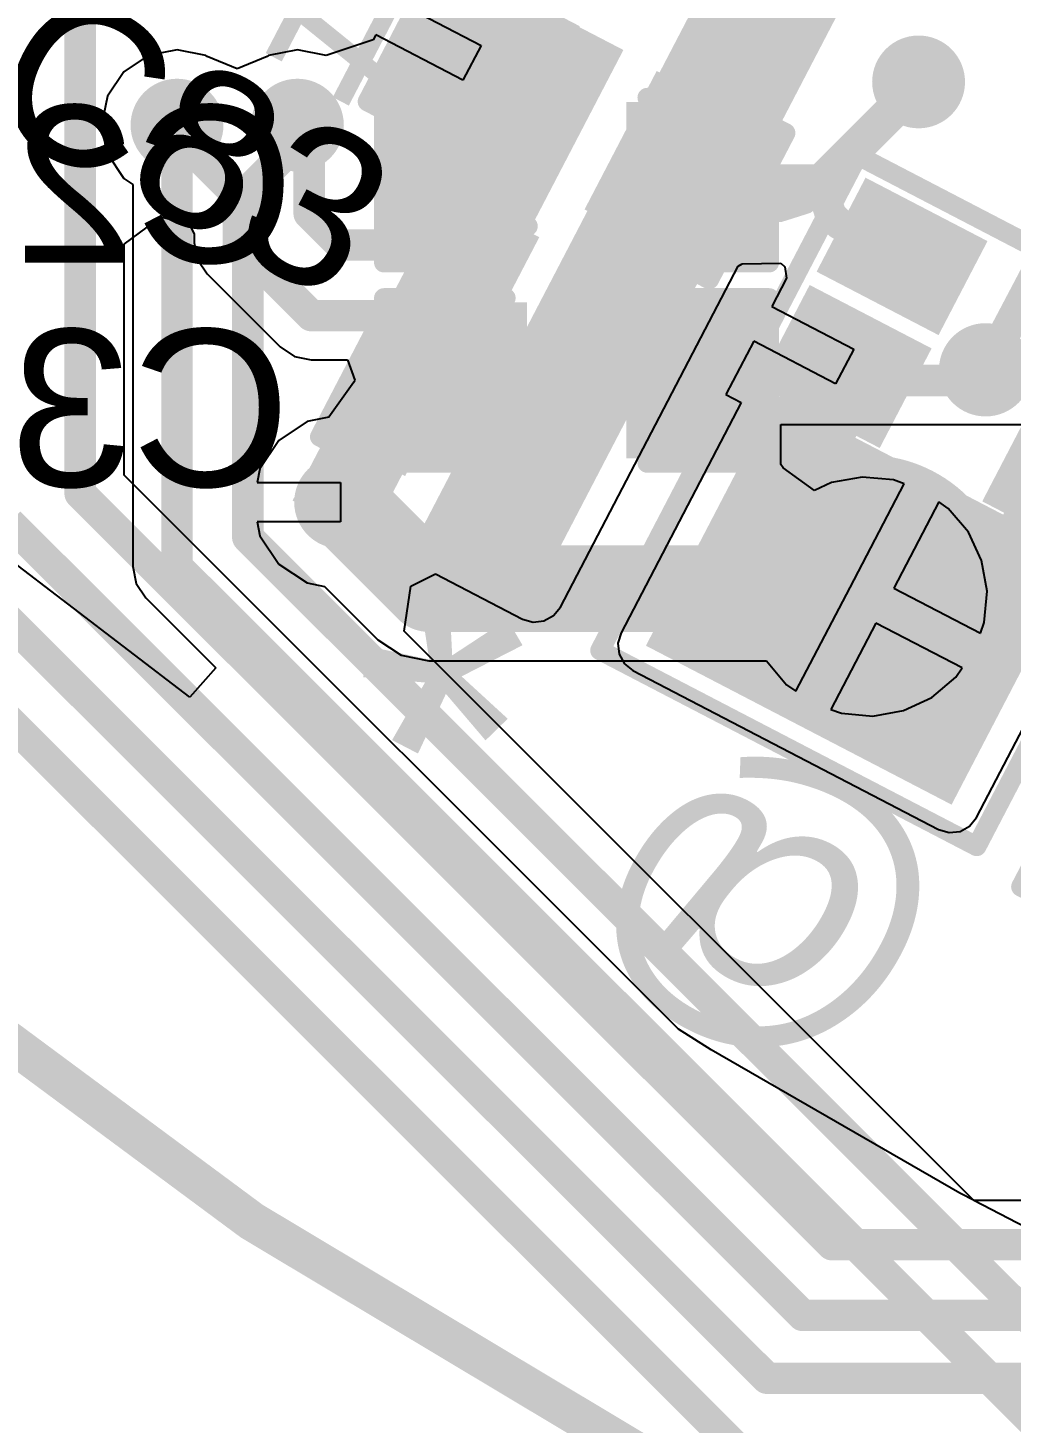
# Model space of a CAD drawing. Header units: millimetres. Extents: x -0.71 to 2.98, y -0.65 to 2.9.
# Drawn here: x 0.1605 to 0.4105, y -0.3974 to -0.0422 of the extents above; entities that cross this region are included whole.
import ezdxf

# ---------------------------------------------------------------- set-up
doc = ezdxf.new("R2010")
doc.units = ezdxf.units.MM
doc.header["$MEASUREMENT"] = 0
for name, color, linetype in [('BottomLayer', 5, 'Continuous'), ('BottomOverlay', 54, 'Continuous'), ('BottomPaste', 16, 'Continuous'), ('BottomSolder', 6, 'Continuous'), ('Mechanical2', 216, 'Continuous'), ('PadHoleLayer', 156, 'Continuous'), ('TopLayer', 1, 'Continuous'), ('TopOverlay', 2, 'Continuous'), ('TopPaste', 8, 'Continuous'), ('TopSolder', 216, 'Continuous'), ('ViaHoleLayer', 16, 'Continuous')]:
    doc.layers.add(name, color=color, linetype=linetype)
doc.styles.add('Arial', font='', dxfattribs={"height": 0.2})
doc.styles.get('Arial').set_extended_font_data('Arial')

# ---------------------------------------------------------------- blocks, each defined once
blk = doc.blocks.new('CAP_0603_9')
at = {"layer": 'TopLayer'}
for points in [[(-0.015, 0.0175), (-0.015, -0.0175), (-0.045, -0.0175), (-0.045, 0.0175)], [(0.045, 0.0175), (0.045, -0.0175), (0.015, -0.0175), (0.015, 0.0175)]]:
    blk.add_hatch(color=1, dxfattribs=at).paths.add_polyline_path(points)
at = {"layer": 'TopPaste'}
for points in [[(-0.015, 0.0175), (-0.015, -0.0175), (-0.045, -0.0175), (-0.045, 0.0175)], [(0.045, 0.0175), (0.045, -0.0175), (0.015, -0.0175), (0.015, 0.0175)]]:
    blk.add_hatch(color=8, dxfattribs=at).paths.add_polyline_path(points)
at = {"layer": 'TopSolder'}
for points in [[(-0.01264, 0.01986), (-0.01264, -0.01986), (-0.04736, -0.01986), (-0.04736, 0.01986)], [(0.04736, 0.01986), (0.04736, -0.01986), (0.01264, -0.01986), (0.01264, 0.01986)]]:
    blk.add_hatch(color=216, dxfattribs=at).paths.add_polyline_path(points)
at = {"layer": 'TopOverlay', "const_width": 0.005}
for points in [[(-0.049, 0.021), (-0.049, -0.021)], [(-0.018, 0.021), (-0.049, 0.021)], [(0.049, 0.021), (0.018, 0.021)], [(0.049, 0.021), (0.049, -0.021)], [(-0.018, -0.021), (-0.049, -0.021)], [(0.049, -0.021), (0.018, -0.021)]]:
    blk.add_lwpolyline(points, dxfattribs=at)
at = {"layer": 'TopOverlay', "const_width": 0.0025}
for points in [[(-0.05025, 0.021, 1), (-0.04775, 0.021, 1)], [(-0.05025, 0.021, 1), (-0.04775, 0.021, 1)], [(-0.01925, 0.021, 1), (-0.01675, 0.021, 1)], [(0.01675, 0.021, 1), (0.01925, 0.021, 1)], [(0.04775, 0.021, 1), (0.05025, 0.021, 1)], [(0.04775, 0.021, 1), (0.05025, 0.021, 1)], [(-0.05025, -0.021, 1), (-0.04775, -0.021, 1)], [(-0.05025, -0.021, 1), (-0.04775, -0.021, 1)], [(-0.01925, -0.021, 1), (-0.01675, -0.021, 1)], [(0.01675, -0.021, 1), (0.01925, -0.021, 1)], [(0.04775, -0.021, 1), (0.05025, -0.021, 1)], [(0.04775, -0.021, 1), (0.05025, -0.021, 1)]]:
    blk.add_lwpolyline(points, format="xyb", close=True, dxfattribs=at)
blk = doc.blocks.new('SPH8878LR5H_1_11')
at = {"layer": 'BottomSolder'}
h = blk.add_hatch(color=6, dxfattribs=at)
edge = h.paths.add_edge_path()
edge.add_arc((0, -0.04043), 0.004, 0, 360)
at = {"layer": 'PadHoleLayer'}
h = blk.add_hatch(color=156, dxfattribs=at)
edge = h.paths.add_edge_path()
edge.add_arc((0, -0.04043), 0.02018, 0, 360)
at = {"layer": 'TopLayer'}
for points in [[(-0.04567, 0.04992), (-0.0187, 0.04992), (-0.0187, 0.03095), (-0.04567, 0.03095)], [(0.0187, 0.04992), (0.04567, 0.04992), (0.04567, 0.03095), (0.0187, 0.03095)], [(-0.04567, 0.01913), (-0.0187, 0.01913), (-0.0187, -0.00146), (-0.04567, -0.00146)], [(0.0187, 0.01913), (0.04567, 0.01913), (0.04567, -0.00146), (0.0187, -0.00146)]]:
    blk.add_hatch(color=1, dxfattribs=at).paths.add_polyline_path(points)
h = blk.add_hatch(color=1, dxfattribs=at)
edge = h.paths.add_edge_path()
edge.add_arc((0, 0.02464), 0.00787, 0, 360)
h = blk.add_hatch(color=1, dxfattribs=at)
edge = h.paths.add_edge_path()
edge.add_arc((0, -0.04043), 0.03199, 0, 360)
at = {"layer": 'TopPaste'}
for points in [[(-0.04567, 0.04992), (-0.0187, 0.04992), (-0.0187, 0.03095), (-0.04567, 0.03095)], [(0.0187, 0.04992), (0.04567, 0.04992), (0.04567, 0.03095), (0.0187, 0.03095)], [(-0.04567, 0.01913), (-0.0187, 0.01913), (-0.0187, -0.00146), (-0.04567, -0.00146)], [(0.0187, 0.01913), (0.04567, 0.01913), (0.04567, -0.00146), (0.0187, -0.00146)]]:
    blk.add_hatch(color=8, dxfattribs=at).paths.add_polyline_path(points)
h = blk.add_hatch(color=8, dxfattribs=at)
edge = h.paths.add_edge_path()
edge.add_arc((0, 0.02464), 0.00787, 0, 360)
at = {"layer": 'TopSolder'}
for points in [[(-0.04967, 0.05392), (-0.0147, 0.05392), (-0.0147, 0.02695), (-0.04967, 0.02695)], [(0.0147, 0.05392), (0.04967, 0.05392), (0.04967, 0.02695), (0.0147, 0.02695)], [(-0.04967, 0.02313), (-0.0147, 0.02313), (-0.0147, -0.00546), (-0.04967, -0.00546)], [(0.0147, 0.02313), (0.04967, 0.02313), (0.04967, -0.00546), (0.0147, -0.00546)]]:
    blk.add_hatch(color=216, dxfattribs=at).paths.add_polyline_path(points)
h = blk.add_hatch(color=216, dxfattribs=at)
edge = h.paths.add_edge_path()
edge.add_arc((0, 0.02464), 0.01187, 0, 360)
h = blk.add_hatch(color=216, dxfattribs=at)
edge = h.paths.add_edge_path()
edge.add_arc((0, -0.04043), 0.03599, 0, 360)
at = {"layer": 'TopOverlay', "const_width": 0.005}
for points in [[(-0.054, -0.084), (-0.054, 0.058)], [(-0.054, 0.058), (0.054, 0.058)], [(0.054, -0.084), (0.054, 0.058)], [(-0.065, 0.046), (-0.06, 0.041)], [(-0.065, 0.036), (-0.065, 0.046)], [(-0.065, 0.036), (-0.06, 0.041)], [(-0.054, -0.084), (0.054, -0.084)]]:
    blk.add_lwpolyline(points, dxfattribs=at)
at = {"layer": 'TopOverlay', "const_width": 0.0025}
for points in [[(-0.05525, 0.058, 1), (-0.05275, 0.058, 1)], [(-0.05525, 0.058, 1), (-0.05275, 0.058, 1)], [(0.05275, 0.058, 1), (0.05525, 0.058, 1)], [(0.05275, 0.058, 1), (0.05525, 0.058, 1)], [(-0.06625, 0.046, 1), (-0.06375, 0.046, 1)], [(-0.06625, 0.046, 1), (-0.06375, 0.046, 1)], [(-0.06125, 0.041, 1), (-0.05875, 0.041, 1)], [(-0.06125, 0.041, 1), (-0.05875, 0.041, 1)], [(-0.06625, 0.036, 1), (-0.06375, 0.036, 1)], [(-0.06625, 0.036, 1), (-0.06375, 0.036, 1)], [(-0.05525, -0.084, 1), (-0.05275, -0.084, 1)], [(-0.05525, -0.084, 1), (-0.05275, -0.084, 1)], [(0.05275, -0.084, 1), (0.05525, -0.084, 1)], [(0.05275, -0.084, 1), (0.05525, -0.084, 1)]]:
    blk.add_lwpolyline(points, format="xyb", close=True, dxfattribs=at)
blk = doc.blocks.new('C___0402_168')
at = {"layer": 'TopLayer'}
for points in [[(-0.0275, -0.0125), (-0.0275, 0.0125), (-0.0095, 0.0125), (-0.0095, -0.0125)], [(0.0095, -0.0125), (0.0095, 0.0125), (0.0275, 0.0125), (0.0275, -0.0125)]]:
    blk.add_hatch(color=1, dxfattribs=at).paths.add_polyline_path(points)
at = {"layer": 'TopPaste'}
for points in [[(-0.0275, -0.0125), (-0.0275, 0.0125), (-0.0095, 0.0125), (-0.0095, -0.0125)], [(0.0095, -0.0125), (0.0095, 0.0125), (0.0275, 0.0125), (0.0275, -0.0125)]]:
    blk.add_hatch(color=8, dxfattribs=at).paths.add_polyline_path(points)
at = {"layer": 'TopSolder'}
for points in [[(-0.02986, -0.01486), (-0.02986, 0.01486), (-0.00714, 0.01486), (-0.00714, -0.01486)], [(0.00714, -0.01486), (0.00714, 0.01486), (0.02986, 0.01486), (0.02986, -0.01486)]]:
    blk.add_hatch(color=216, dxfattribs=at).paths.add_polyline_path(points)
at = {"layer": 'TopOverlay', "const_width": 0.005}
for points in [[(-0.011, 0.016), (-0.031, 0.016)], [(-0.031, 0.016), (-0.031, -0.016)], [(0.031, 0.016), (0.011, 0.016)], [(0.031, 0.016), (0.031, -0.016)], [(-0.011, -0.016), (-0.031, -0.016)], [(0.031, -0.016), (0.011, -0.016)]]:
    blk.add_lwpolyline(points, dxfattribs=at)
at = {"layer": 'TopOverlay', "const_width": 0.0025}
for points in [[(-0.03225, 0.016, 1), (-0.02975, 0.016, 1)], [(-0.03225, 0.016, 1), (-0.02975, 0.016, 1)], [(-0.01225, 0.016, 1), (-0.00975, 0.016, 1)], [(0.00975, 0.016, 1), (0.01225, 0.016, 1)], [(0.02975, 0.016, 1), (0.03225, 0.016, 1)], [(0.02975, 0.016, 1), (0.03225, 0.016, 1)], [(-0.03225, -0.016, 1), (-0.02975, -0.016, 1)], [(-0.03225, -0.016, 1), (-0.02975, -0.016, 1)], [(-0.01225, -0.016, 1), (-0.00975, -0.016, 1)], [(0.00975, -0.016, 1), (0.01225, -0.016, 1)], [(0.02975, -0.016, 1), (0.03225, -0.016, 1)], [(0.02975, -0.016, 1), (0.03225, -0.016, 1)]]:
    blk.add_lwpolyline(points, format="xyb", close=True, dxfattribs=at)
blk = doc.blocks.new('CAP_0402_169')
at = {"layer": 'TopLayer'}
for points in [[(-0.0275, -0.0125), (-0.0275, 0.0125), (-0.0095, 0.0125), (-0.0095, -0.0125)], [(0.0095, -0.0125), (0.0095, 0.0125), (0.0275, 0.0125), (0.0275, -0.0125)]]:
    blk.add_hatch(color=1, dxfattribs=at).paths.add_polyline_path(points)
at = {"layer": 'TopPaste'}
for points in [[(-0.0275, -0.0125), (-0.0275, 0.0125), (-0.0095, 0.0125), (-0.0095, -0.0125)], [(0.0095, -0.0125), (0.0095, 0.0125), (0.0275, 0.0125), (0.0275, -0.0125)]]:
    blk.add_hatch(color=8, dxfattribs=at).paths.add_polyline_path(points)
at = {"layer": 'TopSolder'}
for points in [[(-0.02986, -0.01486), (-0.02986, 0.01486), (-0.00714, 0.01486), (-0.00714, -0.01486)], [(0.00714, -0.01486), (0.00714, 0.01486), (0.02986, 0.01486), (0.02986, -0.01486)]]:
    blk.add_hatch(color=216, dxfattribs=at).paths.add_polyline_path(points)
at = {"layer": 'TopOverlay', "const_width": 0.005}
for points in [[(-0.031, 0.016), (-0.031, -0.016)], [(-0.011, 0.016), (-0.031, 0.016)], [(0.031, 0.016), (0.011, 0.016)], [(0.031, 0.016), (0.031, -0.016)], [(-0.011, -0.016), (-0.031, -0.016)], [(0.031, -0.016), (0.011, -0.016)]]:
    blk.add_lwpolyline(points, dxfattribs=at)
at = {"layer": 'TopOverlay', "const_width": 0.0025}
for points in [[(-0.03225, 0.016, 1), (-0.02975, 0.016, 1)], [(-0.03225, 0.016, 1), (-0.02975, 0.016, 1)], [(-0.01225, 0.016, 1), (-0.00975, 0.016, 1)], [(0.00975, 0.016, 1), (0.01225, 0.016, 1)], [(0.02975, 0.016, 1), (0.03225, 0.016, 1)], [(0.02975, 0.016, 1), (0.03225, 0.016, 1)], [(-0.03225, -0.016, 1), (-0.02975, -0.016, 1)], [(-0.03225, -0.016, 1), (-0.02975, -0.016, 1)], [(-0.01225, -0.016, 1), (-0.00975, -0.016, 1)], [(0.00975, -0.016, 1), (0.01225, -0.016, 1)], [(0.02975, -0.016, 1), (0.03225, -0.016, 1)], [(0.02975, -0.016, 1), (0.03225, -0.016, 1)]]:
    blk.add_lwpolyline(points, format="xyb", close=True, dxfattribs=at)
blk = doc.blocks.new('CAP_0603_B_177')
at = {"layer": 'BottomLayer'}
for points in [[(-0.045, -0.0175), (-0.045, 0.0175), (-0.015, 0.0175), (-0.015, -0.0175)], [(0.015, -0.0175), (0.015, 0.0175), (0.045, 0.0175), (0.045, -0.0175)]]:
    blk.add_hatch(color=5, dxfattribs=at).paths.add_polyline_path(points)
at = {"layer": 'BottomPaste'}
for points in [[(-0.045, -0.0175), (-0.045, 0.0175), (-0.015, 0.0175), (-0.015, -0.0175)], [(0.015, -0.0175), (0.015, 0.0175), (0.045, 0.0175), (0.045, -0.0175)]]:
    blk.add_hatch(color=16, dxfattribs=at).paths.add_polyline_path(points)
at = {"layer": 'BottomSolder'}
for points in [[(-0.04736, -0.01986), (-0.04736, 0.01986), (-0.01264, 0.01986), (-0.01264, -0.01986)], [(0.01264, -0.01986), (0.01264, 0.01986), (0.04736, 0.01986), (0.04736, -0.01986)]]:
    blk.add_hatch(color=6, dxfattribs=at).paths.add_polyline_path(points)
at = {"layer": 'BottomOverlay', "const_width": 0.005}
for points in [[(-0.049, -0.021), (-0.049, 0.021)], [(-0.049, 0.021), (-0.018, 0.021)], [(0.018, 0.021), (0.049, 0.021)], [(0.049, -0.021), (0.049, 0.021)], [(-0.049, -0.021), (-0.018, -0.021)], [(0.018, -0.021), (0.049, -0.021)]]:
    blk.add_lwpolyline(points, dxfattribs=at)
at = {"layer": 'BottomOverlay', "const_width": 0.0025}
for points in [[(-0.05025, 0.021, 1), (-0.04775, 0.021, 1)], [(-0.05025, 0.021, 1), (-0.04775, 0.021, 1)], [(-0.01925, 0.021, 1), (-0.01675, 0.021, 1)], [(0.01675, 0.021, 1), (0.01925, 0.021, 1)], [(0.04775, 0.021, 1), (0.05025, 0.021, 1)], [(0.04775, 0.021, 1), (0.05025, 0.021, 1)], [(-0.05025, -0.021, 1), (-0.04775, -0.021, 1)], [(-0.05025, -0.021, 1), (-0.04775, -0.021, 1)], [(-0.01925, -0.021, 1), (-0.01675, -0.021, 1)], [(0.01675, -0.021, 1), (0.01925, -0.021, 1)], [(0.04775, -0.021, 1), (0.05025, -0.021, 1)], [(0.04775, -0.021, 1), (0.05025, -0.021, 1)]]:
    blk.add_lwpolyline(points, format="xyb", close=True, dxfattribs=at)
blk = doc.blocks.new('CAP_0603_B_179')
at = {"layer": 'BottomLayer'}
for points in [[(-0.045, -0.0175), (-0.045, 0.0175), (-0.015, 0.0175), (-0.015, -0.0175)], [(0.015, -0.0175), (0.015, 0.0175), (0.045, 0.0175), (0.045, -0.0175)]]:
    blk.add_hatch(color=5, dxfattribs=at).paths.add_polyline_path(points)
at = {"layer": 'BottomPaste'}
for points in [[(-0.045, -0.0175), (-0.045, 0.0175), (-0.015, 0.0175), (-0.015, -0.0175)], [(0.015, -0.0175), (0.015, 0.0175), (0.045, 0.0175), (0.045, -0.0175)]]:
    blk.add_hatch(color=16, dxfattribs=at).paths.add_polyline_path(points)
at = {"layer": 'BottomSolder'}
for points in [[(-0.04736, -0.01986), (-0.04736, 0.01986), (-0.01264, 0.01986), (-0.01264, -0.01986)], [(0.01264, -0.01986), (0.01264, 0.01986), (0.04736, 0.01986), (0.04736, -0.01986)]]:
    blk.add_hatch(color=6, dxfattribs=at).paths.add_polyline_path(points)
at = {"layer": 'BottomOverlay', "const_width": 0.005}
for points in [[(-0.049, -0.021), (-0.049, 0.021)], [(-0.049, 0.021), (-0.018, 0.021)], [(0.018, 0.021), (0.049, 0.021)], [(0.049, -0.021), (0.049, 0.021)], [(-0.049, -0.021), (-0.018, -0.021)], [(0.018, -0.021), (0.049, -0.021)]]:
    blk.add_lwpolyline(points, dxfattribs=at)
at = {"layer": 'BottomOverlay', "const_width": 0.0025}
for points in [[(-0.05025, 0.021, 1), (-0.04775, 0.021, 1)], [(-0.05025, 0.021, 1), (-0.04775, 0.021, 1)], [(-0.01925, 0.021, 1), (-0.01675, 0.021, 1)], [(0.01675, 0.021, 1), (0.01925, 0.021, 1)], [(0.04775, 0.021, 1), (0.05025, 0.021, 1)], [(0.04775, 0.021, 1), (0.05025, 0.021, 1)], [(-0.05025, -0.021, 1), (-0.04775, -0.021, 1)], [(-0.05025, -0.021, 1), (-0.04775, -0.021, 1)], [(-0.01925, -0.021, 1), (-0.01675, -0.021, 1)], [(0.01675, -0.021, 1), (0.01925, -0.021, 1)], [(0.04775, -0.021, 1), (0.05025, -0.021, 1)], [(0.04775, -0.021, 1), (0.05025, -0.021, 1)]]:
    blk.add_lwpolyline(points, format="xyb", close=True, dxfattribs=at)
blk = doc.blocks.new('SPM0687LR5H_1_185')
at = {"layer": 'BottomSolder'}
h = blk.add_hatch(color=6, dxfattribs=at)
edge = h.paths.add_edge_path()
edge.add_arc((0, -0.03594), 0.004, 0, 360)
at = {"layer": 'PadHoleLayer'}
h = blk.add_hatch(color=156, dxfattribs=at)
edge = h.paths.add_edge_path()
edge.add_arc((0, -0.03594), 0.02018, 0, 360)
at = {"layer": 'TopLayer'}
h = blk.add_hatch(color=1, dxfattribs=at)
edge = h.paths.add_edge_path()
edge.add_arc((-0.0474, 0.06705), 0.01772, 0, 360)
h = blk.add_hatch(color=1, dxfattribs=at)
edge = h.paths.add_edge_path()
edge.add_arc((0, 0.06705), 0.01772, 0, 360)
h = blk.add_hatch(color=1, dxfattribs=at)
edge = h.paths.add_edge_path()
edge.add_arc((0.0474, 0.06705), 0.01772, 0, 360)
h = blk.add_hatch(color=1, dxfattribs=at)
edge = h.paths.add_edge_path()
edge.add_arc((0, -0.03594), 0.03299, 0, 360)
h = blk.add_hatch(color=1, dxfattribs=at)
edge = h.paths.add_edge_path()
edge.add_arc((-0.0474, -0.06705), 0.01772, 0, 360)
h = blk.add_hatch(color=1, dxfattribs=at)
edge = h.paths.add_edge_path()
edge.add_arc((0.0474, -0.06705), 0.01772, 0, 360)
at = {"layer": 'TopPaste'}
h = blk.add_hatch(color=8, dxfattribs=at)
edge = h.paths.add_edge_path()
edge.add_arc((-0.0474, 0.06705), 0.01772, 0, 360)
h = blk.add_hatch(color=8, dxfattribs=at)
edge = h.paths.add_edge_path()
edge.add_arc((0, 0.06705), 0.01772, 0, 360)
h = blk.add_hatch(color=8, dxfattribs=at)
edge = h.paths.add_edge_path()
edge.add_arc((0.0474, 0.06705), 0.01772, 0, 360)
h = blk.add_hatch(color=8, dxfattribs=at)
edge = h.paths.add_edge_path()
edge.add_arc((-0.0474, -0.06705), 0.01772, 0, 360)
h = blk.add_hatch(color=8, dxfattribs=at)
edge = h.paths.add_edge_path()
edge.add_arc((0.0474, -0.06705), 0.01772, 0, 360)
at = {"layer": 'TopSolder'}
h = blk.add_hatch(color=216, dxfattribs=at)
edge = h.paths.add_edge_path()
edge.add_arc((-0.0474, 0.06705), 0.02172, 0, 360)
h = blk.add_hatch(color=216, dxfattribs=at)
edge = h.paths.add_edge_path()
edge.add_arc((0, 0.06705), 0.02172, 0, 360)
h = blk.add_hatch(color=216, dxfattribs=at)
edge = h.paths.add_edge_path()
edge.add_arc((0.0474, 0.06705), 0.02172, 0, 360)
h = blk.add_hatch(color=216, dxfattribs=at)
edge = h.paths.add_edge_path()
edge.add_arc((0, -0.03594), 0.03699, 0, 360)
h = blk.add_hatch(color=216, dxfattribs=at)
edge = h.paths.add_edge_path()
edge.add_arc((-0.0474, -0.06705), 0.02172, 0, 360)
h = blk.add_hatch(color=216, dxfattribs=at)
edge = h.paths.add_edge_path()
edge.add_arc((0.0474, -0.06705), 0.02172, 0, 360)
at = {"layer": 'TopOverlay', "const_width": 0.005}
for points in [[(-0.07402, 0.09591), (0.07402, 0.09591)], [(-0.07402, -0.10591), (-0.07402, 0.09591)], [(0.07402, -0.10591), (0.07402, 0.09591)], [(-0.085, 0.075), (-0.08, 0.07)], [(-0.085, 0.065), (-0.085, 0.075)], [(-0.085, 0.065), (-0.08, 0.07)], [(-0.07402, -0.10591), (0.07402, -0.10591)]]:
    blk.add_lwpolyline(points, dxfattribs=at)
at = {"layer": 'TopOverlay', "const_width": 0.0025}
for points in [[(-0.07527, 0.09591, 1), (-0.07277, 0.09591, 1)], [(-0.07527, 0.09591, 1), (-0.07277, 0.09591, 1)], [(0.07277, 0.09591, 1), (0.07527, 0.09591, 1)], [(0.07277, 0.09591, 1), (0.07527, 0.09591, 1)], [(-0.08625, 0.075, 1), (-0.08375, 0.075, 1)], [(-0.08625, 0.075, 1), (-0.08375, 0.075, 1)], [(-0.08125, 0.07, 1), (-0.07875, 0.07, 1)], [(-0.08125, 0.07, 1), (-0.07875, 0.07, 1)], [(-0.08625, 0.065, 1), (-0.08375, 0.065, 1)], [(-0.08625, 0.065, 1), (-0.08375, 0.065, 1)], [(-0.07527, -0.10591, 1), (-0.07277, -0.10591, 1)], [(-0.07527, -0.10591, 1), (-0.07277, -0.10591, 1)], [(0.07277, -0.10591, 1), (0.07527, -0.10591, 1)], [(0.07277, -0.10591, 1), (0.07527, -0.10591, 1)]]:
    blk.add_lwpolyline(points, format="xyb", close=True, dxfattribs=at)

msp = doc.modelspace()

# ---------------------------------------------------------------- hatches: boundary and pattern name
at = {"layer": 'BottomLayer'}
h = msp.add_hatch(color=5, dxfattribs=at)
edge = h.paths.add_edge_path()
edge.add_arc((0.387, -0.056), 0.01181, 0, 360)
h = msp.add_hatch(color=5, dxfattribs=at)
edge = h.paths.add_edge_path()
edge.add_arc((0.19838, -0.067), 0.01181, 0, 360)
h = msp.add_hatch(color=5, dxfattribs=at)
edge = h.paths.add_edge_path()
edge.add_arc((0.229, -0.067), 0.01181, 0, 360)
h = msp.add_hatch(color=5, dxfattribs=at)
edge = h.paths.add_edge_path()
edge.add_arc((0.24, -0.163), 0.01181, 0, 360)
at = {"layer": 'BottomSolder'}
h = msp.add_hatch(color=6, dxfattribs=at)
edge = h.paths.add_edge_path()
edge.add_arc((0.387, -0.056), 0.00791, 0, 360)
h = msp.add_hatch(color=6, dxfattribs=at)
edge = h.paths.add_edge_path()
edge.add_arc((0.19838, -0.067), 0.00791, 0, 360)
h = msp.add_hatch(color=6, dxfattribs=at)
edge = h.paths.add_edge_path()
edge.add_arc((0.229, -0.067), 0.00791, 0, 360)
h = msp.add_hatch(color=6, dxfattribs=at)
edge = h.paths.add_edge_path()
edge.add_arc((0.24, -0.163), 0.00791, 0, 360)
at = {"layer": 'TopLayer'}
for points in [[(0.38035, -0.01199), (0.35079, 0.0034), (0.26, -0.171), (0.28957, -0.18639)], [(0.30082, -0.04182), (0.26875, -0.02513), (0.24938, -0.06233), (0.28145, -0.07902)], [(0.31192, -0.04787), (0.29269, -0.03787), (0.22776, -0.16259), (0.24699, -0.1726)], [(0.31764, -0.19951), (0.39539, -0.23998), (0.42843, -0.17652), (0.35067, -0.13605)]]:
    msp.add_hatch(color=1, dxfattribs=at).paths.add_polyline_path(points)
h = msp.add_hatch(color=1, dxfattribs=at)
edge = h.paths.add_edge_path()
edge.add_arc((0.387, -0.056), 0.01181, 0, 360)
h = msp.add_hatch(color=1, dxfattribs=at)
edge = h.paths.add_edge_path()
edge.add_arc((0.19838, -0.067), 0.01181, 0, 360)
h = msp.add_hatch(color=1, dxfattribs=at)
edge = h.paths.add_edge_path()
edge.add_arc((0.229, -0.067), 0.01181, 0, 360)
h = msp.add_hatch(color=1, dxfattribs=at)
edge = h.paths.add_edge_path()
edge.add_arc((0.24, -0.163), 0.01181, 0, 360)
at = {"layer": 'TopSolder'}
h = msp.add_hatch(color=216, dxfattribs=at)
edge = h.paths.add_edge_path()
edge.add_arc((0.387, -0.056), 0.00791, 0, 360)
h = msp.add_hatch(color=216, dxfattribs=at)
edge = h.paths.add_edge_path()
edge.add_arc((0.19838, -0.067), 0.00791, 0, 360)
h = msp.add_hatch(color=216, dxfattribs=at)
edge = h.paths.add_edge_path()
edge.add_arc((0.229, -0.067), 0.00791, 0, 360)
h = msp.add_hatch(color=216, dxfattribs=at)
edge = h.paths.add_edge_path()
edge.add_arc((0.24, -0.163), 0.00791, 0, 360)
at = {"layer": 'ViaHoleLayer'}
h = msp.add_hatch(color=16, dxfattribs=at)
edge = h.paths.add_edge_path()
edge.add_arc((0.387, -0.056), 0.00591, 0, 360)
h = msp.add_hatch(color=16, dxfattribs=at)
edge = h.paths.add_edge_path()
edge.add_arc((0.19838, -0.067), 0.00591, 0, 360)
h = msp.add_hatch(color=16, dxfattribs=at)
edge = h.paths.add_edge_path()
edge.add_arc((0.229, -0.067), 0.00591, 0, 360)
h = msp.add_hatch(color=16, dxfattribs=at)
edge = h.paths.add_edge_path()
edge.add_arc((0.24, -0.163), 0.00591, 0, 360)

# ---------------------------------------------------------------- linework, layer by layer
at = {"layer": 'BottomLayer'}
for p, q in [((0.18494, -0.09727), (0.19435, -0.09033)), ((0.19435, -0.09033), (0.2015, -0.09222)), ((0.2015, -0.09222), (0.20277, -0.09469)), ((0.20277, -0.09469), (0.20277, -0.09694)), ((0.18494, -0.15608), (0.18494, -0.09727)), ((0.20277, -0.09694), (0.20277, -0.09694)), ((0.20277, -0.09694), (0.20363, -0.10124)), ((0.20363, -0.10124), (0.20606, -0.10488)), ((0.20606, -0.10488), (0.22461, -0.12343)), ((0.22461, -0.12343), (0.22461, -0.12343)), ((0.22461, -0.12343), (0.22825, -0.12586)), ((0.22825, -0.12586), (0.23254, -0.12672)), ((0.23254, -0.12672), (0.23254, -0.12672)), ((0.23254, -0.12672), (0.24174, -0.12672)), ((0.24174, -0.12672), (0.24357, -0.13191)), ((0.24336, -0.13244), (0.23702, -0.14136)), ((0.24357, -0.13191), (0.24336, -0.13244)), ((0.23702, -0.14136), (0.23149, -0.14245)), ((0.23149, -0.14245), (0.22428, -0.14728)), ((0.352, -0.15342), (0.352, -0.14322)), ((0.352, -0.14322), (0.417, -0.14322)), ((0.22428, -0.14728), (0.21945, -0.15449)), ((0.32595, -0.29709), (0.18494, -0.15608)), ((0.21945, -0.15449), (0.21876, -0.158)), ((0.35258, -0.15423), (0.352, -0.15342)), ((0.36056, -0.15997), (0.35258, -0.15423)), ((0.21876, -0.158), (0.24, -0.158)), ((0.24, -0.158), (0.24, -0.168)), ((0.36485, -0.15797), (0.36056, -0.15997)), ((0.37267, -0.15659), (0.36485, -0.15797)), ((0.36956, -0.18469), (0.38332, -0.15828)), ((0.38059, -0.15728), (0.37267, -0.15659)), ((0.38332, -0.15828), (0.38059, -0.15728)), ((0.39219, -0.16289), (0.38074, -0.18487)), ((0.39456, -0.16456), (0.39219, -0.16289)), ((0.39967, -0.17065), (0.39456, -0.16456)), ((0.24, -0.168), (0.21876, -0.168)), ((0.21876, -0.168), (0.21945, -0.17151)), ((0.21945, -0.17151), (0.22428, -0.17872)), ((0.40303, -0.17785), (0.39967, -0.17065)), ((0.22428, -0.17872), (0.23149, -0.18355)), ((0.40441, -0.18567), (0.40303, -0.17785)), ((0.23149, -0.18355), (0.23591, -0.18442)), ((0.23591, -0.18442), (0.24946, -0.19798)), ((0.35581, -0.21111), (0.36956, -0.18469)), ((0.38074, -0.18487), (0.40272, -0.19632)), ((0.40372, -0.19359), (0.40441, -0.18567)), ((0.37613, -0.19374), (0.36468, -0.21572)), ((0.39811, -0.20519), (0.37613, -0.19374)), ((0.40272, -0.19632), (0.40372, -0.19359)), ((0.24946, -0.19798), (0.25542, -0.20196)), ((0.25542, -0.20196), (0.26244, -0.20335)), ((0.26244, -0.20335), (0.34833, -0.20335)), ((0.34833, -0.20335), (0.34833, -0.20335)), ((0.34833, -0.20335), (0.35344, -0.20944)), ((0.39644, -0.20756), (0.39811, -0.20519)), ((0.35344, -0.20944), (0.35581, -0.21111)), ((0.39035, -0.21267), (0.39644, -0.20756)), ((0.38315, -0.21603), (0.39035, -0.21267)), ((0.36468, -0.21572), (0.36741, -0.21672)), ((0.37533, -0.21741), (0.38315, -0.21603)), ((0.36741, -0.21672), (0.37533, -0.21741)), ((0.33428, -0.30239), (0.32595, -0.29709)), ((0.39745, -0.33887), (0.33428, -0.30239)), ((0.40113, -0.34078), (0.39745, -0.33887)), ((0.47423, -0.34078), (0.40113, -0.34078))]:
    msp.add_line(p, q, dxfattribs=at)
for points, const_width in [([(0.17373, -0.16073), (0.17373, 0.14773)], 0.008), ([(0.362, -0.081), (0.387, -0.056)], 0.008), ([(0.19838, -0.06945), (0.19838, -0.067)], 0.008), ([(0.229, -0.067), (0.23199, -0.06999)], 0.008), ([(0.19838, -0.06945), (0.21399, -0.08506)], 0.008), ([(0.23199, -0.08949), (0.23199, -0.06999)], 0.008), ([(0.27, -0.0835), (0.27, -0.081)], 0.008), ([(0.33, -0.081), (0.362, -0.081)], 0.008), ([(0.21399, -0.09694), (0.21399, -0.08506)], 0.008), ([(0.256, -0.0975), (0.27, -0.0835)], 0.008), ([(0.23199, -0.08949), (0.24, -0.0975)], 0.008), ([(0.21399, -0.09694), (0.23254, -0.1155)], 0.008), ([(0.24, -0.0975), (0.256, -0.0975)], 0.008), ([(0.23254, -0.1155), (0.256, -0.1155)], 0.008), ([(0.256, -0.1155), (0.27, -0.1295)], 0.008), ([(0.27, -0.132), (0.27, -0.1295)], 0.008), ([(0.33, -0.132), (0.417, -0.132)], 0.008), ([(0.24, -0.163), (0.24044, -0.163)], 0.022), ([(0.24044, -0.163), (0.26244, -0.185)], 0.022), ([(0.17373, -0.16073), (0.365, -0.352)], 0.008), ([(0.15573, -0.16818), (0.35754, -0.37)], 0.008), ([(0.136, -0.17354), (0.34846, -0.386)], 0.008), ([(0.26244, -0.185), (0.372, -0.185)], 0.022), ([(0.372, -0.185), (0.374, -0.187)], 0.022), ([(0.118, -0.181), (0.341, -0.404)], 0.008), ([(0.365, -0.352), (0.63246, -0.352)], 0.008), ([(0.35754, -0.37), (0.63246, -0.37)], 0.008), ([(0.34846, -0.386), (0.52146, -0.386)], 0.008)]:
    msp.add_lwpolyline(points, dxfattribs=dict(at, const_width=const_width))
for points, const_width in [([(0.385, -0.056, 1), (0.389, -0.056, 1)], 0.004), ([(0.19638, -0.067, 1), (0.20038, -0.067, 1)], 0.004), ([(0.227, -0.067, 1), (0.231, -0.067, 1)], 0.004), ([(0.19638, -0.06945, 1), (0.20038, -0.06945, 1)], 0.004), ([(0.19638, -0.06945, 1), (0.20038, -0.06945, 1)], 0.004), ([(0.22999, -0.06999, 1), (0.23399, -0.06999, 1)], 0.004), ([(0.22999, -0.06999, 1), (0.23399, -0.06999, 1)], 0.004), ([(0.268, -0.081, 1), (0.272, -0.081, 1)], 0.004), ([(0.328, -0.081, 1), (0.332, -0.081, 1)], 0.004), ([(0.36, -0.081, 1), (0.364, -0.081, 1)], 0.004), ([(0.36, -0.081, 1), (0.364, -0.081, 1)], 0.004), ([(0.21199, -0.08506, 1), (0.21599, -0.08506, 1)], 0.004), ([(0.21199, -0.08506, 1), (0.21599, -0.08506, 1)], 0.004), ([(0.268, -0.0835, 1), (0.272, -0.0835, 1)], 0.004), ([(0.268, -0.0835, 1), (0.272, -0.0835, 1)], 0.004), ([(0.22999, -0.08949, 1), (0.23399, -0.08949, 1)], 0.004), ([(0.22999, -0.08949, 1), (0.23399, -0.08949, 1)], 0.004), ([(0.21199, -0.09694, 1), (0.21599, -0.09694, 1)], 0.004), ([(0.21199, -0.09694, 1), (0.21599, -0.09694, 1)], 0.004), ([(0.238, -0.0975, 1), (0.242, -0.0975, 1)], 0.004), ([(0.238, -0.0975, 1), (0.242, -0.0975, 1)], 0.004), ([(0.254, -0.0975, 1), (0.258, -0.0975, 1)], 0.004), ([(0.254, -0.0975, 1), (0.258, -0.0975, 1)], 0.004), ([(0.23054, -0.1155, 1), (0.23454, -0.1155, 1)], 0.004), ([(0.23054, -0.1155, 1), (0.23454, -0.1155, 1)], 0.004), ([(0.254, -0.1155, 1), (0.258, -0.1155, 1)], 0.004), ([(0.254, -0.1155, 1), (0.258, -0.1155, 1)], 0.004), ([(0.268, -0.1295, 1), (0.272, -0.1295, 1)], 0.004), ([(0.268, -0.1295, 1), (0.272, -0.1295, 1)], 0.004), ([(0.268, -0.132, 1), (0.272, -0.132, 1)], 0.004), ([(0.328, -0.132, 1), (0.332, -0.132, 1)], 0.004), ([(0.2345, -0.163, 1), (0.2455, -0.163, 1)], 0.011), ([(0.23494, -0.163, 1), (0.24594, -0.163, 1)], 0.011), ([(0.23494, -0.163, 1), (0.24594, -0.163, 1)], 0.011), ([(0.17173, -0.16073, 1), (0.17573, -0.16073, 1)], 0.004), ([(0.17173, -0.16073, 1), (0.17573, -0.16073, 1)], 0.004), ([(0.25694, -0.185, 1), (0.26794, -0.185, 1)], 0.011), ([(0.25694, -0.185, 1), (0.26794, -0.185, 1)], 0.011), ([(0.3665, -0.185, 1), (0.3775, -0.185, 1)], 0.011), ([(0.3665, -0.185, 1), (0.3775, -0.185, 1)], 0.011), ([(0.3685, -0.187, 1), (0.3795, -0.187, 1)], 0.011), ([(0.363, -0.352, 1), (0.367, -0.352, 1)], 0.004), ([(0.363, -0.352, 1), (0.367, -0.352, 1)], 0.004), ([(0.35554, -0.37, 1), (0.35954, -0.37, 1)], 0.004), ([(0.35554, -0.37, 1), (0.35954, -0.37, 1)], 0.004), ([(0.34646, -0.386, 1), (0.35046, -0.386, 1)], 0.004), ([(0.34646, -0.386, 1), (0.35046, -0.386, 1)], 0.004)]:
    msp.add_lwpolyline(points, format="xyb", close=True, dxfattribs=dict(at, const_width=const_width))
at = {"layer": 'Mechanical2', "const_width": 0.01}
msp.add_lwpolyline([(2.97335, 1.12706, 1), (-0.56996, 1.12706, 1)], format="xyb", close=True, dxfattribs=at)
at = {"layer": 'TopLayer'}
for p, q in [((0.25352, -0.03517), (0.2757, -0.04671)), ((0.24824, -0.04531), (0.23634, -0.04928)), ((0.24891, -0.04404), (0.24824, -0.04531)), ((0.27108, -0.05558), (0.24891, -0.04404)), ((0.19104, -0.04928), (0.18482, -0.05344)), ((0.19838, -0.04782), (0.19104, -0.04928)), ((0.20572, -0.04928), (0.19838, -0.04782)), ((0.20604, -0.0495), (0.20572, -0.04928)), ((0.21369, -0.0527), (0.20604, -0.0495)), ((0.22133, -0.0495), (0.21369, -0.0527)), ((0.22166, -0.04928), (0.22133, -0.0495)), ((0.229, -0.04782), (0.22166, -0.04928)), ((0.23634, -0.04928), (0.229, -0.04782)), ((0.2757, -0.04671), (0.27108, -0.05558)), ((0.18482, -0.05344), (0.18066, -0.05966)), ((0.18066, -0.05966), (0.1792, -0.067)), ((0.1792, -0.067), (0.18066, -0.07434)), ((0.18066, -0.07434), (0.18482, -0.08056)), ((0.18482, -0.08056), (0.18716, -0.08213)), ((0.18716, -0.08213), (0.18716, -0.17938)), ((0.2959, -0.18969), (0.34107, -0.10291)), ((0.34107, -0.10291), (0.34212, -0.10228)), ((0.34212, -0.10228), (0.35196, -0.1021)), ((0.35196, -0.1021), (0.353, -0.10306)), ((0.35344, -0.10594), (0.34968, -0.11316)), ((0.353, -0.10306), (0.35344, -0.10594)), ((0.34968, -0.11316), (0.37051, -0.124)), ((0.34506, -0.12203), (0.338, -0.13559)), ((0.36589, -0.13287), (0.34506, -0.12203)), ((0.37051, -0.124), (0.36589, -0.13287)), ((0.34183, -0.13758), (0.31131, -0.19621)), ((0.338, -0.13559), (0.34183, -0.13758)), ((0.20165, -0.21265), (0.15512, -0.17695)), ((0.18716, -0.17938), (0.18716, -0.17938)), ((0.18716, -0.17938), (0.18802, -0.18367)), ((0.18802, -0.18367), (0.19045, -0.18731)), ((0.25614, -0.19582), (0.25787, -0.1844)), ((0.25787, -0.1844), (0.2641, -0.18118)), ((0.2641, -0.18118), (0.28627, -0.19272)), ((0.40172, -0.24328), (0.43224, -0.18465)), ((0.19045, -0.18731), (0.20825, -0.20511)), ((0.29416, -0.19186), (0.2959, -0.18969)), ((0.28627, -0.19272), (0.28895, -0.1935)), ((0.28895, -0.1935), (0.29171, -0.1932)), ((0.29171, -0.1932), (0.29416, -0.19186)), ((0.40107, -0.34075), (0.25614, -0.19582)), ((0.31131, -0.19621), (0.31053, -0.19888)), ((0.31053, -0.19888), (0.31083, -0.20165)), ((0.31083, -0.20165), (0.31217, -0.20409)), ((0.20825, -0.20511), (0.20165, -0.21265)), ((0.31217, -0.20409), (0.31434, -0.20584)), ((0.31434, -0.20584), (0.3921, -0.24631)), ((0.39998, -0.24545), (0.40172, -0.24328)), ((0.3921, -0.24631), (0.39477, -0.24709)), ((0.39477, -0.24709), (0.39754, -0.24679)), ((0.39754, -0.24679), (0.39998, -0.24545)), ((0.46216, -0.37256), (0.40107, -0.34075))]:
    msp.add_line(p, q, dxfattribs=at)
for points, const_width in [([(0.387, -0.05757), (0.387, -0.056)], 0.008), ([(0.36569, -0.07888), (0.387, -0.05757)], 0.008), ([(0.19838, -0.17938), (0.19838, -0.067)], 0.008), ([(0.229, -0.07123), (0.229, -0.067)], 0.008), ([(0.21638, -0.08385), (0.229, -0.07123)], 0.008), ([(0.36372, -0.08694), (0.36569, -0.07888)], 0.008), ([(0.40405, -0.12928), (0.43, -0.08)], 0.008), ([(0.21638, -0.17192), (0.21638, -0.08385)], 0.008), ([(0.36372, -0.08694), (0.36465, -0.08988)], 0.008), ([(0.36465, -0.08988), (0.3669, -0.09214)], 0.008), ([(0.3669, -0.09214), (0.37438, -0.09603)], 0.008), ([(0.37438, -0.09603), (0.38279, -0.10041)], 0.008), ([(0.355, -0.153), (0.3682, -0.12843)], 0.022), ([(0.40276, -0.128), (0.40405, -0.12928)], 0.008), ([(0.4121, -0.18272), (0.4253, -0.15816)], 0.022), ([(0.21638, -0.17192), (0.51477, -0.47031)], 0.008), ([(0.19838, -0.17938), (0.50731, -0.48831)], 0.008)]:
    msp.add_lwpolyline(points, dxfattribs=dict(at, const_width=const_width))
for points, const_width in [([(0.385, -0.056, 1), (0.389, -0.056, 1)], 0.004), ([(0.385, -0.05757, 1), (0.389, -0.05757, 1)], 0.004), ([(0.385, -0.05757, 1), (0.389, -0.05757, 1)], 0.004), ([(0.19638, -0.067, 1), (0.20038, -0.067, 1)], 0.004), ([(0.227, -0.067, 1), (0.231, -0.067, 1)], 0.004), ([(0.227, -0.07123, 1), (0.231, -0.07123, 1)], 0.004), ([(0.227, -0.07123, 1), (0.231, -0.07123, 1)], 0.004), ([(0.36369, -0.07888, 1), (0.36769, -0.07888, 1)], 0.004), ([(0.36369, -0.07888, 1), (0.36769, -0.07888, 1)], 0.004), ([(0.21438, -0.08385, 1), (0.21838, -0.08385, 1)], 0.004), ([(0.21438, -0.08385, 1), (0.21838, -0.08385, 1)], 0.004), ([(0.36172, -0.08694, 1), (0.36572, -0.08694, 1)], 0.004), ([(0.36172, -0.08694, 1), (0.36572, -0.08694, 1)], 0.004), ([(0.36265, -0.08988, 1), (0.36665, -0.08988, 1)], 0.004), ([(0.36265, -0.08988, 1), (0.36665, -0.08988, 1)], 0.004), ([(0.3649, -0.09214, 1), (0.3689, -0.09214, 1)], 0.004), ([(0.3649, -0.09214, 1), (0.3689, -0.09214, 1)], 0.004), ([(0.37238, -0.09603, 1), (0.37638, -0.09603, 1)], 0.004), ([(0.37238, -0.09603, 1), (0.37638, -0.09603, 1)], 0.004), ([(0.38079, -0.10041, 1), (0.38479, -0.10041, 1)], 0.004), ([(0.3627, -0.12843, 1), (0.3737, -0.12843, 1)], 0.011), ([(0.40076, -0.128, 1), (0.40476, -0.128, 1)], 0.004), ([(0.40205, -0.12928, 1), (0.40605, -0.12928, 1)], 0.004), ([(0.40205, -0.12928, 1), (0.40605, -0.12928, 1)], 0.004), ([(0.3495, -0.153, 1), (0.3605, -0.153, 1)], 0.011), ([(0.21438, -0.17192, 1), (0.21838, -0.17192, 1)], 0.004), ([(0.21438, -0.17192, 1), (0.21838, -0.17192, 1)], 0.004), ([(0.4066, -0.18272, 1), (0.4176, -0.18272, 1)], 0.011), ([(0.19638, -0.17938, 1), (0.20038, -0.17938, 1)], 0.004), ([(0.19638, -0.17938, 1), (0.20038, -0.17938, 1)], 0.004)]:
    msp.add_lwpolyline(points, format="xyb", close=True, dxfattribs=dict(at, const_width=const_width))

# ---------------------------------------------------------------- block references
for name, p, rotation in [('CAP_0603_9', (0.3, -0.065), 152.5), ('SPH8878LR5H_1_11', (0.39267, -0.15114), 332.5), ('SPM0687LR5H_1_185', (0.5276, -0.20112), 332.5), ('C___0402_168', (0.29, -0.112), 152.5), ('CAP_0402_169', (0.26959, -0.14646), 152.5)]:
    msp.add_blockref(name, p, dxfattribs=dict(rotation=rotation))
for name, p in [('CAP_0603_B_179', (0.3, -0.081)), ('CAP_0603_B_177', (0.3, -0.132))]:
    msp.add_blockref(name, p)

# ---------------------------------------------------------------- texts
at = {"layer": 'BottomOverlay', "style": 'Arial', "text_generation_flag": 2}
for s, p in [('C26', (0.22832, -0.10199)), ('C30', (0.22732, -0.15899))]:
    msp.add_text(s, height=0.04, dxfattribs=at).set_placement(p)
at = {"layer": 'TopOverlay', "style": 'Arial'}
for s, height, rotation, p in [('#', 0.06, 242.5, (0.2259, -0.00151)), ('C83', 0.04, 332.5, (0.14748, -0.06512)), ('@', 0.06, 152.5, (0.39815, -0.26233))]:
    msp.add_text(s, height=height, rotation=rotation, dxfattribs=at).set_placement(p)
at = {"layer": 'TopOverlay', "style": 'Arial', "text_generation_flag": 2}
msp.add_text('*', height=0.08, rotation=152.5, dxfattribs=at).set_placement((0.27391, -0.14419))

doc.saveas('drawing.dxf')
